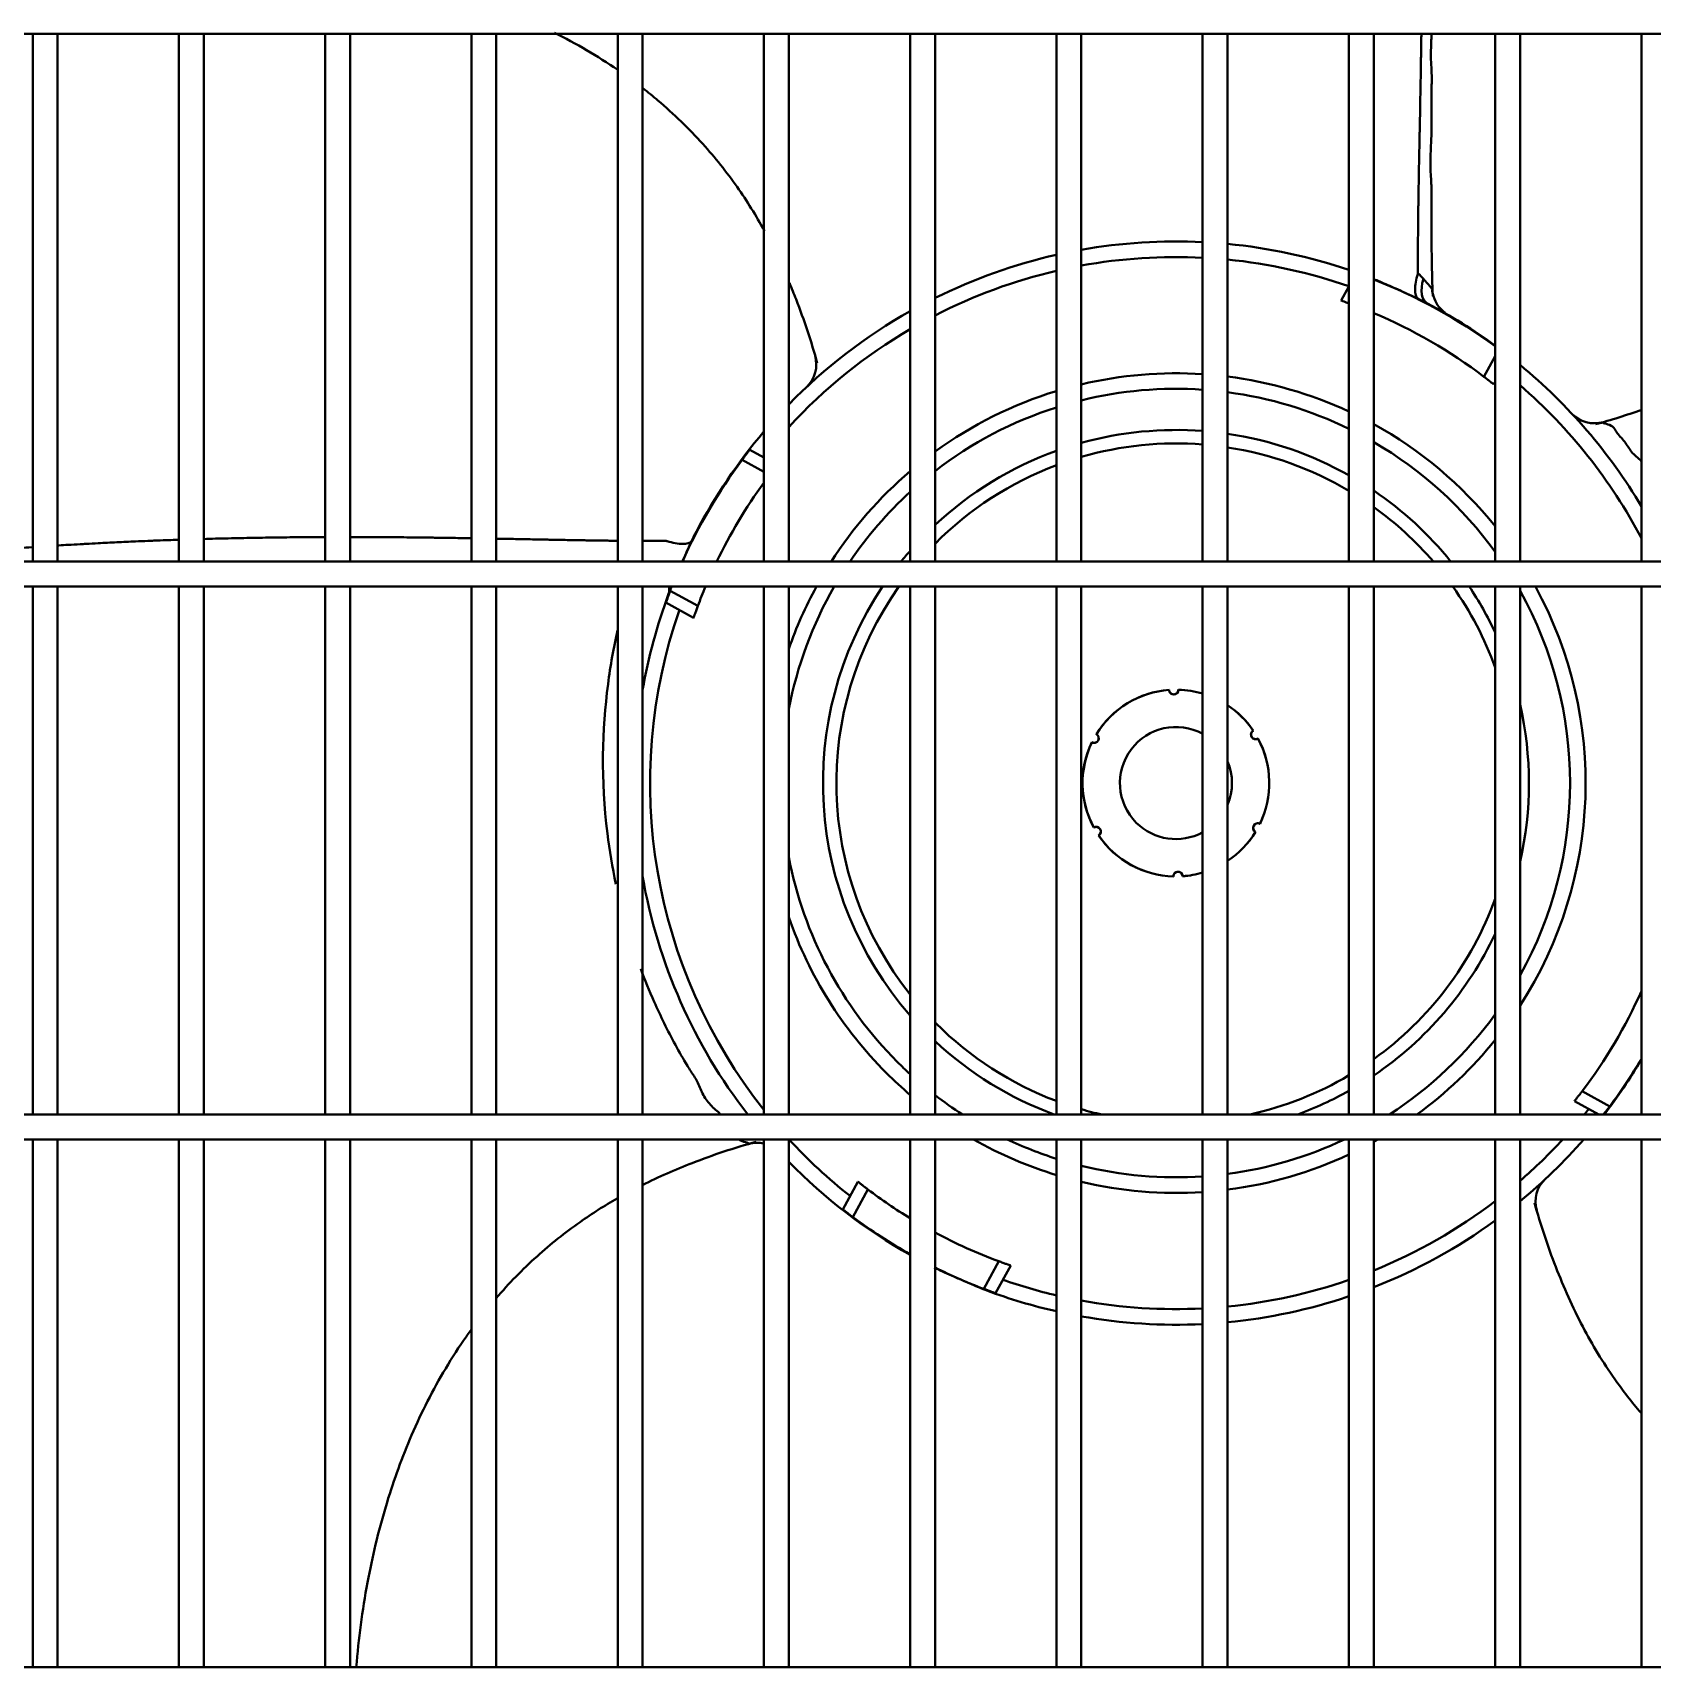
# Model space of a CAD drawing. Extents: x 58467 to 79089, y -33726 to -17391.
# Drawn here: x 78446.81 to 78472.83, y -19302 to -19275.75 of the extents above; entities that cross this region are included whole.
import ezdxf

# ---------------------------------------------------------------- set-up
doc = ezdxf.new("R2010")
doc.units = 0
doc.header["$LTSCALE"] = 100
doc.layers.add('+ENTE-ST-DOSEME USTU KONDDRENAJ', color=110, linetype='DOSEMEUSTUKONDENSDRENAJ_LINE', lineweight=40)
doc.linetypes.add('DOSEMEUSTUKONDENSDRENAJ_LINE', pattern='A,300,-40,["CD",Standard,S=15,R=0,X=-35,Y=-7.5],0', length=340)

# ---------------------------------------------------------------- blocks, each defined once
blk = doc.blocks.new('2 KAT SOL')
at = {"color": 3}
for p, q in [((54065.854, -31976.849, -3.539), (54184.216, -31976.849, -3.539)), ((54137.4, -31976.85, -3.539), (54137.4, -31985.329, -3.539)), ((54137.8, -31985.329, -3.539), (54137.8, -31976.85, -3.539)), ((54139.75, -31976.85, -3.539), (54139.75, -31985.329, -3.539)), ((54140.15, -31985.329, -3.539), (54140.15, -31976.85, -3.539)), ((54142.1, -31976.85, -3.539), (54142.1, -31985.329, -3.539)), ((54142.5, -31985.329, -3.539), (54142.5, -31976.85, -3.539)), ((54144.449, -31976.85, -3.539), (54144.449, -31985.329, -3.539)), ((54144.849, -31985.329, -3.539), (54144.849, -31976.85, -3.539)), ((54146.799, -31976.85, -3.539), (54146.799, -31985.329, -3.539)), ((54147.199, -31985.329, -3.539), (54147.199, -31976.85, -3.539)), ((54149.149, -31976.85, -3.539), (54149.149, -31985.329, -3.539)), ((54149.548, -31985.329, -3.539), (54149.548, -31976.85, -3.539)), ((54151.498, -31976.85, -3.539), (54151.498, -31985.329, -3.539)), ((54151.898, -31985.329, -3.539), (54151.898, -31976.85, -3.539)), ((54153.848, -31976.85, -3.539), (54153.848, -31985.329, -3.539)), ((54154.248, -31985.329, -3.539), (54154.248, -31976.85, -3.539)), ((54156.197, -31976.85, -3.539), (54156.197, -31985.329, -3.539)), ((54156.597, -31985.329, -3.539), (54156.597, -31976.85, -3.539)), ((54158.547, -31976.85, -3.539), (54158.547, -31985.329, -3.539)), ((54158.947, -31985.329, -3.539), (54158.947, -31976.85, -3.539)), ((54160.897, -31976.85, -3.539), (54160.897, -31985.329, -3.539)), ((54161.297, -31985.329, -3.539), (54161.297, -31976.85, -3.539)), ((54163.246, -31976.85, -3.539), (54163.246, -31985.329, -3.539)), ((54146.794, -31980.46, -3.539), (54146.799, -31980.455, -3.539)), ((54158.422, -31981.135, -3.539), (54158.547, -31980.908, -3.539)), ((54160.717, -31982.358, -3.539), (54160.897, -31982.03, -3.539)), ((54149.833, -31982.525, -3.539), (54149.852, -31982.507, -3.539)), ((54160.897, -31982.445, -3.539), (54160.877, -31982.482, -3.539)), ((54162.135, -31982.957, -3.539), (54162.145, -31982.968, -3.539)), ((54148.921, -31983.531, -3.539), (54149.149, -31983.656, -3.539)), ((54149.149, -31983.884, -3.539), (54148.798, -31983.692, -3.539)), ((54146.799, -31984.412, -3.539), (54146.796, -31984.411, -3.539)), ((54146.799, -31984.412, -3.539), (54146.796, -31984.411, -3.539)), ((54184.216, -31985.328, -3.539), (54065.854, -31985.328, -3.539)), ((54065.854, -31985.728, -3.539), (54184.216, -31985.728, -3.539)), ((54137.4, -31985.729, -3.539), (54137.4, -31994.206, -3.539)), ((54137.8, -31994.206, -3.539), (54137.8, -31985.729, -3.539)), ((54139.75, -31985.729, -3.539), (54139.75, -31994.206, -3.539)), ((54140.15, -31994.206, -3.539), (54140.15, -31985.729, -3.539)), ((54142.1, -31985.729, -3.539), (54142.1, -31994.206, -3.539)), ((54142.5, -31994.206, -3.539), (54142.5, -31985.729, -3.539)), ((54144.449, -31985.729, -3.539), (54144.449, -31994.206, -3.539)), ((54144.849, -31994.206, -3.539), (54144.849, -31985.729, -3.539)), ((54146.799, -31985.729, -3.539), (54146.799, -31994.206, -3.539)), ((54147.199, -31994.206, -3.539), (54147.199, -31985.729, -3.539)), ((54147.644, -31985.796, -3.539), (54148.087, -31986.039, -3.539)), ((54149.149, -31985.729, -3.539), (54149.149, -31994.206, -3.539)), ((54149.548, -31994.206, -3.539), (54149.548, -31985.729, -3.539)), ((54151.498, -31985.729, -3.539), (54151.498, -31994.206, -3.539)), ((54151.898, -31994.206, -3.539), (54151.898, -31985.729, -3.539)), ((54153.848, -31985.729, -3.539), (54153.848, -31994.206, -3.539)), ((54154.248, -31994.206, -3.539), (54154.248, -31985.729, -3.539)), ((54156.197, -31985.729, -3.539), (54156.197, -31994.206, -3.539)), ((54156.597, -31994.206, -3.539), (54156.597, -31985.729, -3.539)), ((54158.547, -31985.729, -3.539), (54158.547, -31994.206, -3.539)), ((54158.947, -31994.206, -3.539), (54158.947, -31985.729, -3.539)), ((54160.897, -31985.729, -3.539), (54160.897, -31994.206, -3.539)), ((54161.297, -31994.206, -3.539), (54161.297, -31985.729, -3.539)), ((54163.246, -31985.729, -3.539), (54163.246, -31994.206, -3.539)), ((54148.019, -31986.23, -3.539), (54147.574, -31985.985, -3.539)), ((54162.294, -31993.833, -3.539), (54162.737, -31994.076, -3.539)), ((54162.56, -31994.207, -3.539), (54162.17, -31993.993, -3.539)), ((54184.216, -31994.207, -3.539), (54065.854, -31994.207, -3.539)), ((54065.854, -31994.607, -3.539), (54184.216, -31994.607, -3.539)), ((54137.4, -31994.606, -3.539), (54137.4, -32003.085, -3.539)), ((54137.8, -32003.085, -3.539), (54137.8, -31994.606, -3.539)), ((54139.75, -31994.606, -3.539), (54139.75, -32003.085, -3.539)), ((54140.15, -32003.085, -3.539), (54140.15, -31994.606, -3.539)), ((54142.1, -31994.606, -3.539), (54142.1, -32003.085, -3.539)), ((54142.5, -32003.085, -3.539), (54142.5, -31994.606, -3.539)), ((54144.449, -31994.606, -3.539), (54144.449, -32003.085, -3.539)), ((54144.849, -32003.085, -3.539), (54144.849, -31994.606, -3.539)), ((54146.799, -31994.606, -3.539), (54146.799, -32003.085, -3.539)), ((54147.199, -32003.085, -3.539), (54147.199, -31994.606, -3.539)), ((54149.149, -31994.606, -3.539), (54149.149, -32003.085, -3.539)), ((54149.548, -32003.085, -3.539), (54149.548, -31994.606, -3.539)), ((54151.498, -31994.606, -3.539), (54151.498, -32003.085, -3.539)), ((54151.898, -32003.085, -3.539), (54151.898, -31994.606, -3.539)), ((54153.848, -31994.606, -3.539), (54153.848, -32003.085, -3.539)), ((54154.248, -32003.085, -3.539), (54154.248, -31994.606, -3.539)), ((54156.197, -31994.606, -3.539), (54156.197, -32003.085, -3.539)), ((54156.597, -32003.085, -3.539), (54156.597, -31994.606, -3.539)), ((54158.547, -31994.606, -3.539), (54158.547, -32003.085, -3.539)), ((54158.947, -32003.085, -3.539), (54158.947, -31994.606, -3.539)), ((54160.897, -31994.606, -3.539), (54160.897, -32003.085, -3.539)), ((54161.297, -32003.085, -3.539), (54161.297, -31994.606, -3.539)), ((54163.246, -31994.606, -3.539), (54163.246, -32003.085, -3.539)), ((54150.415, -31995.731, -3.539), (54150.659, -31995.286, -3.539)), ((54150.819, -31995.41, -3.539), (54150.576, -31995.854, -3.539)), ((54161.703, -31995.243, -3.539), (54161.684, -31995.261, -3.539)), ((54151.399, -31996.406, -3.539), (54151.398, -31996.405, -3.539)), ((54152.679, -31997.008, -3.539), (54152.923, -31996.565, -3.539)), ((54153.113, -31996.633, -3.539), (54152.869, -31997.077, -3.539)), ((54184.216, -32003.085, -3.539), (54065.854, -32003.085, -3.539))]:
    blk.add_line(p, q, dxfattribs=at)
at = {"color": 3, "extrusion": (0, 0, -1)}
for centre, radius, start, end in [((-54155.768, -31988.884, 3.539), 8.699, 79.9351, 92.8298), ((-54155.768, -31988.884, 3.539), 8.699, 63.5863, 77.2478), ((-54155.768, -31988.884, 3.539), 8.699, 95.4718, 108.6329), ((-54155.768, -31988.884, 3.539), 8.699, 117.6697, 126.1312), ((-54155.768, -31988.884, 3.539), 8.699, 44.3587, 60.6054), ((-54155.768, -31988.884, 3.539), 8.191, 112.8394, 127.1733), ((-54155.768, -31988.884, 3.539), 6.582, 76.6463, 93.7406), ((-54155.768, -31988.884, 3.539), 8.699, 129.4651, 149.2876), ((-54155.768, -31988.884, 3.539), 6.582, 97.2394, 114.975), ((-54155.768, -31988.884, 3.539), 6.582, 53.9887, 73.035), ((-54155.768, -31988.884, 3.539), 8.699, 27.6697, 40.4519), ((-54155.768, -31988.884, 3.539), 5.671, 74.4525, 94.3425), ((-54155.768, -31988.884, 3.539), 5.671, 98.4094, 119.34), ((-54155.768, -31988.884, 3.539), 6.582, 118.8787, 141.1875), ((-54155.768, -31988.884, 3.539), 5.671, 46.9687, 70.2112), ((-54155.768, -31988.884, 3.539), 8.191, 25.7297, 36.0841), ((-54155.768, -31988.884, 3.539), 6.582, 32.6925, 49.5563), ((-54155.768, -31988.884, 3.539), 5.671, 124.0931, 141.1706), ((-54155.768, -31988.884, 3.539), 5.671, 38.8237, 41.1581), ((-54155.768, -31988.884, 3.539), 8.699, 9.905, 20.4357), ((-54155.768, -31988.884, 3.539), 8.191, 20.3267, 22.6623), ((-54155.768, -31988.884, 3.539), 6.582, 19.1081, 28.6481), ((-54155.768, -31988.884, 3.539), 5.671, 318.8306, 33.8063), ((-54155.768, -31988.884, 3.539), 5.671, 146.1881, 154.7325), ((-54155.768, -31988.884, 3.539), 6.582, 151.3463, 212.8556), ((-54155.768, -31988.884, 3.539), 1.5, 31.5149, 85.7851), ((-54155.768, -31988.884, 3.539), 1.5, 31.6151, 85.8849), ((-54155.735, -31987.385, 3.539), 0.075, 180.1825, 357.3175), ((-54155.768, -31988.884, 3.539), 1.5, 91.5149, 106.647), ((-54155.768, -31988.884, 3.539), 1.5, 91.6151, 106.6471), ((-54155.768, -31988.884, 3.539), 1.5, 123.5817, 145.8849), ((-54155.768, -31988.884, 3.539), 1.5, 123.5818, 145.7851), ((-54155.768, -31988.884, 3.539), 5.671, 167.13, 192.8588), ((-54157.05, -31988.106, 3.539), 0.075, 240.1825, 57.3175), ((-54155.768, -31988.884, 3.539), 1.5, 331.5149, 25.7851), ((-54155.768, -31988.884, 3.539), 1.5, 331.6151, 25.8849), ((-54154.453, -31988.163, 3.539), 0.075, 120.1825, 297.3175), ((-54155.768, -31988.884, 3.539), 1.5, 151.5149, 205.7863), ((-54155.768, -31988.884, 3.539), 1.5, 151.6151, 205.8849), ((-54154.486, -31989.662, 3.539), 0.075, 60.1825, 237.3175), ((-54157.083, -31989.605, 3.539), 0.075, 300.1825, 117.3175), ((-54155.768, -31988.884, 3.539), 1.5, 271.6151, 325.8849), ((-54155.768, -31988.884, 3.539), 1.5, 271.5149, 325.7851), ((-54155.768, -31988.884, 3.539), 1.5, 211.5137, 236.4184), ((-54155.768, -31988.884, 3.539), 1.5, 211.6151, 236.419), ((-54155.768, -31988.884, 3.539), 8.699, 322.2719, 350.0942), ((-54155.801, -31990.383, 3.539), 0.075, 0.1825, 177.3175), ((-54155.768, -31988.884, 3.539), 1.5, 253.3536, 265.8849), ((-54155.768, -31988.884, 3.539), 1.5, 253.3536, 265.7851), ((-54155.768, -31988.884, 3.539), 6.582, 315, 340.8806), ((-54155.768, -31988.884, 3.539), 5.671, 205.2562, 235.8956), ((-54155.768, -31988.884, 3.539), 8.191, 204.0687, 217.1733), ((-54155.768, -31988.884, 3.539), 5.671, 290.1825, 313.02), ((-54155.768, -31988.884, 3.539), 6.582, 218.8013, 233.9606), ((-54155.768, -31988.884, 3.539), 6.582, 310.4325, 315), ((-54155.768, -31988.884, 3.539), 8.699, 210.7139, 217.7283), ((-54155.768, -31988.884, 3.539), 5.671, 240.6487, 249.8006), ((-54155.768, -31988.884, 3.539), 6.582, 286.9538, 299.5988), ((-54155.768, -31988.884, 3.539), 6.582, 240.3844, 241.11), ((-54155.768, -31988.884, 3.539), 8.699, 221.1398, 230.5364), ((-54155.768, -31988.884, 3.539), 6.582, 245.0137, 262.7494), ((-54155.768, -31988.884, 3.539), 8.699, 299.3961, 315.6416), ((-54155.768, -31988.884, 3.539), 8.191, 301.4183, 307.1733), ((-54155.768, -31988.884, 3.539), 6.582, 266.2481, 283.3425), ((-54155.768, -31988.884, 3.539), 8.699, 233.8703, 248.5638), ((-54155.768, -31988.884, 3.539), 8.191, 290.3267, 298.1938), ((-54155.768, -31988.884, 3.539), 8.699, 282.7514, 290.4357), ((-54155.768, -31988.884, 3.539), 8.699, 251.3663, 264.5273), ((-54155.768, -31988.884, 3.539), 8.699, 267.1681, 280.0628)]:
    blk.add_arc(centre, radius, start, end, dxfattribs=at)
at = {"color": 3}
for radius, start, end in [(8.449, 87.0854, 100.3653), (8.449, 103.1359, 117.2591), (8.449, 70.7868, 84.3659), (8.691, 53.8334, 68.5429), (8.449, 120.3544, 137.4022), (6.332, 86.1131, 103.8938), (8.449, 27.7268, 49.1255), (6.332, 63.9675, 82.4738), (6.332, 107.6513, 127.6706), (5.455, 85.4831, 106.1831), (5.455, 59.3719, 81.2531), (6.332, 35.91, 59.8669), (8.691, 143.3149, 155.8496), (5.455, 110.61, 135.1912), (6.332, 132.4013, 145.8394), (5.455, 40.6856, 54.3544), (6.332, 150.1088, 169.1663), (5.455, 144.6525, 218.4862), (5.455, 19.9069, 35.3531), (6.332, 330.8231, 29.1769), (8.449, 160.7868, 218.4201), (0.9, 61.4868, 225), (0.9, 337.2019, 22.7981), (0.9, 225, 298.513), (6.332, 190.8338, 225), (5.455, 305.6456, 340.0931), (5.455, 225, 249.39), (6.332, 302.7938, 324.09), (8.691, 323.3149, 329.3716), (6.332, 225, 227.5988), (5.455, 282.6281, 300.6282), (6.332, 232.3294, 237.2006), (5.455, 253.8169, 257.3662), (8.449, 320.9474, 321.7132), (8.449, 222.6368, 231.7132), (6.332, 244.6538, 252.3488), (6.332, 277.5263, 295.3407), (8.449, 310.8737, 317.3624), (6.332, 256.1063, 273.8869), (8.449, 292.1036, 307.3772), (8.691, 233.3149, 240.576), (8.691, 243.5604, 249.1851), (8.449, 250.7868, 256.8654), (8.449, 275.6354, 289.2045), (8.449, 259.636, 272.9158)]:
    blk.add_arc((54155.768, -31988.884, -3.539), radius, start, end, dxfattribs=at)
at = {"color": 3, "extrusion": (5.89787e-06, 5.50525e-06, 1)}
blk.add_arc((54149.49, -31982.16, -3.398), 0.5, 313.0877, 16.4735, dxfattribs=at)
at = {"color": 3, "extrusion": (5.03151e-06, -5.39034e-06, 1)}
blk.add_arc((54162.491, -31982.606, -3.096), 0.5, 223.0877, 286.4677, dxfattribs=at)
at = {"color": 3, "extrusion": (-5.25028e-06, 5.62471e-06, 1)}
blk.add_arc((54149.044, -31995.161, -4.002), 0.5, 77.9694, 106.4725, dxfattribs=at)
at = {"color": 3, "extrusion": (-6.04419e-06, -5.64183e-06, 1)}
blk.add_arc((54162.045, -31995.607, -3.684), 0.5, 133.0877, 196.4734, dxfattribs=at)
at = {"color": 3}
for centre, major_axis, ratio, start_param, end_param in [((54160.039, -31980.737, -3.539), (0.232, 0.443), 0.512974, 1.938544, 3.141593), ((54147.148, -31985.672, -3.539), (0.468, -0.175), 0.588101, 0, 0.392495)]:
    blk.add_ellipse(centre, major_axis=major_axis, ratio=ratio, start_param=start_param, end_param=end_param, dxfattribs=at)
for points, knots in [([(54145.782, -31976.832, -3.539), (54145.958, -31976.92, -3.539), (54146.303, -31977.107, -3.539), (54146.636, -31977.317, -3.539), (54146.799, -31977.429, -3.539)], [0, 0, 0, 0, 0.500416, 1, 1, 1, 1]), ([(54159.657, -31980.696, -3.539), (54159.657, -31980.68, -3.539), (54159.657, -31980.639, -3.539), (54159.656, -31980.554, -3.539), (54159.656, -31980.462, -3.539), (54159.656, -31980.368, -3.539), (54159.656, -31980.285, -3.539), (54159.656, -31980.203, -3.539), (54159.657, -31980.108, -3.539), (54159.658, -31980.007, -3.539), (54159.659, -31979.896, -3.539), (54159.66, -31979.797, -3.539), (54159.661, -31979.69, -3.539), (54159.663, -31979.591, -3.539), (54159.665, -31979.49, -3.539), (54159.666, -31979.375, -3.539), (54159.668, -31979.273, -3.539), (54159.67, -31979.156, -3.539), (54159.672, -31979.038, -3.539), (54159.674, -31978.919, -3.539), (54159.676, -31978.814, -3.539), (54159.679, -31978.706, -3.539), (54159.681, -31978.583, -3.539), (54159.683, -31978.456, -3.539), (54159.686, -31978.33, -3.539), (54159.689, -31978.204, -3.539), (54159.691, -31978.079, -3.539), (54159.693, -31977.954, -3.539), (54159.695, -31977.83, -3.539), (54159.698, -31977.705, -3.539), (54159.7, -31977.58, -3.539), (54159.702, -31977.454, -3.539), (54159.704, -31977.327, -3.539), (54159.706, -31977.184, -3.539), (54159.708, -31977.055, -3.539), (54159.71, -31976.932, -3.539), (54159.711, -31976.874, -3.539), (54159.711, -31976.849, -3.539)], [0, 0, 0, 0, 0.014596, 0.03792, 0.072906, 0.09623, 0.119554, 0.142878, 0.166202, 0.201188, 0.224512, 0.259498, 0.282822, 0.306146, 0.341132, 0.364456, 0.399442, 0.422766, 0.457752, 0.492738, 0.516062, 0.539386, 0.574372, 0.609358, 0.632682, 0.667668, 0.702654, 0.725978, 0.760964, 0.79595, 0.819274, 0.85426, 0.889246, 0.91257, 0.959218, 0.982542, 1, 1, 1, 1]), ([(54159.894, -31981.063, -3.539), (54159.887, -31980.867, -3.539), (54159.876, -31980.471, -3.539), (54159.873, -31980.049, -3.539), (54159.872, -31979.763, -3.539), (54159.873, -31979.641, -3.539), (54159.871, -31979.509, -3.539), (54159.874, -31979.401, -3.539), (54159.873, -31979.3, -3.539), (54159.866, -31979.138, -3.539), (54159.849, -31978.954, -3.539), (54159.865, -31978.673, -3.539), (54159.881, -31978.288, -3.539), (54159.87, -31977.978, -3.539), (54159.875, -31977.732, -3.539), (54159.878, -31977.606, -3.539), (54159.876, -31977.424, -3.539), (54159.858, -31977.228, -3.539), (54159.87, -31976.994, -3.539), (54159.873, -31976.882, -3.539), (54159.874, -31976.848, -3.539)], [0, 0, 0, 0, 0.133514, 0.270433, 0.286934, 0.326862, 0.357504, 0.38702, 0.40567, 0.425383, 0.498549, 0.559198, 0.624297, 0.752478, 0.802637, 0.822176, 0.83997, 0.924593, 0.976886, 1, 1, 1, 1]), ([(54147.204, -31977.725, -3.539), (54147.286, -31977.788, -3.539), (54147.625, -31978.064, -3.539), (54148.153, -31978.574, -3.539), (54148.719, -31979.283, -3.539), (54149.022, -31979.77, -3.539), (54149.156, -31980.012, -3.539)], [0, 0, 0, 0, 0.103677, 0.436935, 0.728671, 1, 1, 1, 1]), ([(54159.654, -31980.709, -3.539), (54159.625, -31980.8, -3.539), (54159.61, -31980.886, -3.539), (54159.609, -31981.025, -3.539), (54159.625, -31981.077, -3.539), (54159.653, -31981.103, -3.539)], [0, 0, 0, 0, 0.5, 0.5, 1, 1, 1, 1]), ([(54159.657, -31980.696, -3.539), (54159.657, -31980.696, -3.539), (54159.657, -31980.696, -3.539), (54159.688, -31980.725, -3.539), (54159.717, -31980.755, -3.539), (54159.744, -31980.785, -3.539)], [0, 0, 0, 0, 0.000046, 0.000046, 1, 1, 1, 1]), ([(54149.559, -31980.85, -3.539), (54149.595, -31980.937, -3.539), (54149.765, -31981.359, -3.539), (54149.91, -31981.791, -3.539), (54150.006, -31982.142, -3.539)], [0, 0, 0, 0, 0.208433, 1, 1, 1, 1]), ([(54159.653, -31981.103, -3.539), (54159.633, -31981.094, -3.539), (54159.613, -31981.084, -3.539), (54159.496, -31981.03, -3.539), (54159.399, -31980.986, -3.539), (54159.215, -31980.905, -3.539), (54159.129, -31980.867, -3.539), (54159.011, -31980.816, -3.539), (54158.979, -31980.802, -3.539), (54158.947, -31980.789, -3.539)], [0, 0, 0, 0, 0.087898, 0.087898, 0.500484, 0.500484, 0.864594, 0.864594, 1, 1, 1, 1]), ([(54159.744, -31980.785, -3.539), (54159.791, -31980.837, -3.539), (54159.835, -31980.888, -3.539), (54159.878, -31980.944, -3.539), (54159.888, -31980.954, -3.539), (54159.89, -31980.951, -3.539)], [0, 0, 0, 0, 0.677972, 0.677972, 1, 1, 1, 1]), ([(54160.09, -31981.325, -3.539), (54160.054, -31981.3, -3.539), (54159.983, -31981.238, -3.539), (54159.915, -31981.105, -3.539), (54159.88, -31980.997, -3.539), (54159.889, -31980.941, -3.539), (54159.889, -31980.94, -3.539)], [0, 0, 0, 0, 0.282713, 0.623797, 0.98945, 1, 1, 1, 1]), ([(54158.547, -31981.179, -3.539), (54158.528, -31981.172, -3.539), (54158.509, -31981.166, -3.539), (54158.476, -31981.154, -3.539), (54158.462, -31981.149, -3.539), (54158.439, -31981.141, -3.539), (54158.431, -31981.138, -3.539), (54158.424, -31981.136, -3.539), (54158.422, -31981.135, -3.539), (54158.422, -31981.135, -3.539)], [0, 0, 0, 0, 0.272273, 0.272273, 0.55574, 0.55574, 0.835863, 0.835863, 1, 1, 1, 1]), ([(54160.877, -31982.482, -3.539), (54160.877, -31982.482, -3.539), (54160.874, -31982.479, -3.539), (54160.862, -31982.47, -3.539), (54160.854, -31982.463, -3.539), (54160.832, -31982.446, -3.539), (54160.818, -31982.436, -3.539), (54160.788, -31982.412, -3.539), (54160.772, -31982.399, -3.539), (54160.742, -31982.377, -3.539), (54160.729, -31982.367, -3.539), (54160.717, -31982.358, -3.539)], [0, 0, 0, 0, 0.211356, 0.211356, 0.422617, 0.422617, 0.635365, 0.635365, 0.851032, 0.851032, 1, 1, 1, 1]), ([(54162.627, -31983.092, -3.539), (54162.627, -31983.095, -3.539), (54162.631, -31983.098, -3.539), (54162.65, -31983.106, -3.539), (54162.667, -31983.11, -3.539), (54162.717, -31983.125, -3.539), (54162.752, -31983.137, -3.539), (54162.812, -31983.18, -3.539), (54162.826, -31983.213, -3.539), (54162.864, -31983.269, -3.539), (54162.885, -31983.295, -3.539), (54162.953, -31983.372, -3.539), (54162.995, -31983.427, -3.539), (54163.052, -31983.509, -3.539), (54163.068, -31983.538, -3.539), (54163.108, -31983.591, -3.539), (54163.134, -31983.614, -3.539), (54163.191, -31983.661, -3.539), (54163.219, -31983.687, -3.539), (54163.245, -31983.714, -3.539)], [0, 0, 0, 0, 0.041274, 0.041274, 0.097669, 0.097669, 0.210461, 0.210461, 0.323252, 0.323252, 0.436043, 0.436043, 0.661626, 0.661626, 0.774417, 0.774417, 0.887208, 0.887208, 1, 1, 1, 1]), ([(54148.798, -31983.692, -3.539), (54148.812, -31983.673, -3.539), (54148.826, -31983.655, -3.539), (54148.852, -31983.621, -3.539), (54148.864, -31983.604, -3.539), (54148.886, -31983.576, -3.539), (54148.895, -31983.564, -3.539), (54148.91, -31983.545, -3.539), (54148.915, -31983.538, -3.539), (54148.92, -31983.532, -3.539), (54148.921, -31983.531, -3.539), (54148.921, -31983.531, -3.539)], [0, 0, 0, 0, 0.217793, 0.217793, 0.435623, 0.435623, 0.652794, 0.652794, 0.867695, 0.867695, 1, 1, 1, 1]), ([(54137.401, -31985.094, -3.539), (54137.396, -31985.094, -3.539), (54137.327, -31985.099, -3.539), (54137.207, -31985.107, -3.539), (54137.043, -31985.119, -3.539), (54136.897, -31985.13, -3.539), (54136.752, -31985.141, -3.539), (54136.593, -31985.153, -3.539), (54136.435, -31985.166, -3.539), (54136.278, -31985.179, -3.539), (54136.12, -31985.193, -3.539), (54135.979, -31985.205, -3.539), (54135.822, -31985.22, -3.539), (54135.68, -31985.233, -3.539), (54135.545, -31985.246, -3.539), (54135.473, -31985.253, -3.539), (54135.449, -31985.255, -3.539)], [0, 0, 0, 0, 0.007103, 0.105116, 0.178625, 0.252135, 0.325644, 0.399153, 0.497166, 0.570676, 0.644185, 0.742198, 0.791204, 0.889217, 0.962726, 1, 1, 1, 1]), ([(54139.753, -31984.976, -3.539), (54139.733, -31984.977, -3.539), (54139.664, -31984.979, -3.539), (54139.53, -31984.984, -3.539), (54139.382, -31984.989, -3.539), (54139.218, -31984.996, -3.539), (54139.07, -31985.002, -3.539), (54138.904, -31985.009, -3.539), (54138.753, -31985.016, -3.539), (54138.603, -31985.024, -3.539), (54138.437, -31985.032, -3.539), (54138.291, -31985.04, -3.539), (54138.129, -31985.049, -3.539), (54137.984, -31985.057, -3.539), (54137.864, -31985.064, -3.539), (54137.809, -31985.068, -3.539), (54137.802, -31985.068, -3.539)], [0, 0, 0, 0, 0.030761, 0.106414, 0.207284, 0.257719, 0.358589, 0.434241, 0.509893, 0.585546, 0.661198, 0.762068, 0.812503, 0.913373, 0.989026, 1, 1, 1, 1]), ([(54142.098, -31984.933, -3.539), (54142.043, -31984.933, -3.539), (54141.954, -31984.934, -3.539), (54141.798, -31984.935, -3.539), (54141.665, -31984.936, -3.539), (54141.501, -31984.937, -3.539), (54141.369, -31984.939, -3.539), (54141.205, -31984.941, -3.539), (54141.074, -31984.943, -3.539), (54140.909, -31984.946, -3.539), (54140.777, -31984.949, -3.539), (54140.61, -31984.952, -3.539), (54140.475, -31984.955, -3.539), (54140.307, -31984.959, -3.539), (54140.208, -31984.962, -3.539), (54140.143, -31984.964, -3.539)], [0, 0, 0, 0, 0.083725, 0.134792, 0.236924, 0.28799, 0.390123, 0.441189, 0.543321, 0.594388, 0.69652, 0.747586, 0.849719, 0.900785, 1, 1, 1, 1]), ([(54144.448, -31984.951, -3.539), (54144.411, -31984.951, -3.539), (54144.327, -31984.949, -3.539), (54144.211, -31984.948, -3.539), (54144.068, -31984.946, -3.539), (54143.939, -31984.944, -3.539), (54143.791, -31984.942, -3.539), (54143.658, -31984.94, -3.539), (54143.526, -31984.939, -3.539), (54143.378, -31984.937, -3.539), (54143.248, -31984.936, -3.539), (54143.102, -31984.935, -3.539), (54142.973, -31984.934, -3.539), (54142.827, -31984.933, -3.539), (54142.681, -31984.933, -3.539), (54142.571, -31984.933, -3.539), (54142.511, -31984.933, -3.539), (54142.499, -31984.933, -3.539)], [0, 0, 0, 0, 0.058456, 0.133376, 0.183323, 0.283216, 0.333162, 0.408082, 0.483002, 0.532949, 0.632842, 0.682788, 0.757708, 0.832628, 0.907548, 0.982468, 1, 1, 1, 1]), ([(54146.799, -31984.993, -3.539), (54146.797, -31984.993, -3.539), (54146.753, -31984.992, -3.539), (54146.681, -31984.991, -3.539), (54146.574, -31984.99, -3.539), (54146.475, -31984.989, -3.539), (54146.374, -31984.987, -3.539), (54146.258, -31984.985, -3.539), (54146.156, -31984.984, -3.539), (54146.04, -31984.982, -3.539), (54145.922, -31984.979, -3.539), (54145.803, -31984.977, -3.539), (54145.698, -31984.975, -3.539), (54145.59, -31984.973, -3.539), (54145.467, -31984.971, -3.539), (54145.339, -31984.968, -3.539), (54145.214, -31984.966, -3.539), (54145.088, -31984.963, -3.539), (54144.963, -31984.961, -3.539), (54144.884, -31984.959, -3.539), (54144.851, -31984.959, -3.539), (54144.85, -31984.959, -3.539)], [0, 0, 0, 0, 0.002758, 0.072208, 0.118509, 0.164809, 0.234259, 0.28056, 0.35001, 0.396311, 0.465761, 0.535212, 0.581512, 0.627812, 0.697263, 0.766713, 0.813014, 0.882464, 0.951915, 0.998215, 1, 1, 1, 1]), ([(54147.58, -31984.995, -3.539), (54147.564, -31984.995, -3.539), (54147.523, -31984.995, -3.539), (54147.438, -31984.996, -3.539), (54147.346, -31984.996, -3.539), (54147.262, -31984.996, -3.539), (54147.217, -31984.996, -3.539), (54147.199, -31984.996, -3.539)], [0, 0, 0, 0, 0.131384, 0.341336, 0.656263, 0.866214, 1, 1, 1, 1]), ([(54147.593, -31984.997, -3.539), (54147.684, -31985.026, -3.539), (54147.77, -31985.042, -3.539), (54147.909, -31985.042, -3.539), (54147.961, -31985.027, -3.539), (54147.987, -31984.999, -3.539)], [0, 0, 0, 0, 0.5, 0.5, 1, 1, 1, 1]), ([(54147.987, -31984.999, -3.539), (54147.977, -31985.019, -3.539), (54147.968, -31985.039, -3.539), (54147.917, -31985.148, -3.539), (54147.877, -31985.238, -3.539), (54147.837, -31985.328, -3.539)], [0, 0, 0, 0, 0.187509, 0.187509, 1, 1, 1, 1]), ([(54147.574, -31985.985, -3.539), (54147.574, -31985.985, -3.539), (54147.576, -31985.982, -3.539), (54147.581, -31985.968, -3.539), (54147.584, -31985.958, -3.539), (54147.594, -31985.931, -3.539), (54147.599, -31985.915, -3.539), (54147.612, -31985.88, -3.539), (54147.62, -31985.86, -3.539), (54147.633, -31985.825, -3.539), (54147.638, -31985.81, -3.539), (54147.644, -31985.796, -3.539)], [0, 0, 0, 0, 0.211758, 0.211758, 0.423432, 0.423432, 0.636431, 0.636431, 0.852021, 0.852021, 1, 1, 1, 1]), ([(54148.087, -31986.039, -3.539), (54148.079, -31986.06, -3.539), (54148.071, -31986.082, -3.539), (54148.057, -31986.123, -3.539), (54148.05, -31986.142, -3.539), (54148.038, -31986.175, -3.539), (54148.033, -31986.19, -3.539), (54148.025, -31986.213, -3.539), (54148.022, -31986.221, -3.539), (54148.02, -31986.228, -3.539), (54148.019, -31986.23, -3.539), (54148.019, -31986.229, -3.539)], [0, 0, 0, 0, 0.21816, 0.21816, 0.436362, 0.436362, 0.653817, 0.653817, 0.868707, 0.868707, 1, 1, 1, 1]), ([(54146.771, -31990.508, -3.539), (54146.712, -31990.233, -3.539), (54146.667, -31989.962, -3.539), (54146.526, -31988.832, -3.539), (54146.549, -31988.021, -3.539), (54146.683, -31986.993, -3.539), (54146.734, -31986.706, -3.539), (54146.796, -31986.435, -3.539)], [0, 0, 0, 0, 0.178319, 0.178319, 0.758219, 0.758219, 1, 1, 1, 1]), ([(54155.657, -31987.386, -3.539), (54155.658, -31987.405, -3.539), (54155.676, -31987.446, -3.539), (54155.725, -31987.464, -3.539), (54155.763, -31987.455, -3.539), (54155.788, -31987.438, -3.539), (54155.804, -31987.412, -3.539), (54155.808, -31987.392, -3.539), (54155.807, -31987.383, -3.539)], [0, 0, 0, 0, 0.25, 0.5, 0.625, 0.75, 0.875, 1, 1, 1, 1]), ([(54157.01, -31988.04, -3.539), (54156.994, -31988.049, -3.539), (54156.967, -31988.085, -3.539), (54156.976, -31988.136, -3.539), (54157.003, -31988.165, -3.539), (54157.03, -31988.178, -3.539), (54157.061, -31988.179, -3.539), (54157.08, -31988.173, -3.539), (54157.088, -31988.168, -3.539)], [0, 0, 0, 0, 0.25, 0.5, 0.625, 0.75, 0.875, 1, 1, 1, 1]), ([(54157.12, -31989.537, -3.539), (54157.103, -31989.528, -3.539), (54157.059, -31989.523, -3.539), (54157.019, -31989.557, -3.539), (54157.008, -31989.594, -3.539), (54157.01, -31989.624, -3.539), (54157.025, -31989.651, -3.539), (54157.04, -31989.664, -3.539), (54157.048, -31989.669, -3.539)], [0, 0, 0, 0, 0.25, 0.5, 0.625, 0.75, 0.875, 1, 1, 1, 1]), ([(54148.445, -31994.2, -3.539), (54148.426, -31994.175, -3.539), (54148.4, -31994.153, -3.539), (54148.315, -31994.083, -3.539), (54148.262, -31994.028, -3.539), (54148.177, -31993.905, -3.539), (54148.145, -31993.836, -3.539), (54148.093, -31993.706, -3.539), (54148.062, -31993.649, -3.539), (54147.993, -31993.538, -3.539), (54147.954, -31993.484, -3.539), (54147.851, -31993.314, -3.539), (54147.788, -31993.2, -3.539), (54147.601, -31992.858, -3.539), (54147.488, -31992.628, -3.539), (54147.308, -31992.222, -3.539), (54147.235, -31992.045, -3.539), (54147.169, -31991.868, -3.539)], [0, 0, 0, 0, 0.035525, 0.035525, 0.109228, 0.109228, 0.18293, 0.18293, 0.256633, 0.256633, 0.330336, 0.330336, 0.477742, 0.477742, 0.772553, 0.772553, 1, 1, 1, 1]), ([(54162.17, -31993.993, -3.539), (54162.17, -31993.993, -3.539), (54162.172, -31993.99, -3.539), (54162.181, -31993.978, -3.539), (54162.188, -31993.97, -3.539), (54162.205, -31993.948, -3.539), (54162.216, -31993.934, -3.539), (54162.239, -31993.905, -3.539), (54162.252, -31993.888, -3.539), (54162.275, -31993.858, -3.539), (54162.285, -31993.845, -3.539), (54162.294, -31993.833, -3.539)], [0, 0, 0, 0, 0.211356, 0.211356, 0.422617, 0.422617, 0.635365, 0.635365, 0.851032, 0.851032, 1, 1, 1, 1]), ([(54162.737, -31994.076, -3.539), (54162.724, -31994.094, -3.539), (54162.71, -31994.113, -3.539), (54162.684, -31994.147, -3.539), (54162.671, -31994.163, -3.539), (54162.652, -31994.189, -3.539), (54162.644, -31994.199, -3.539), (54162.637, -31994.208, -3.539)], [0, 0, 0, 0, 0.355398, 0.355398, 0.710856, 0.710856, 1, 1, 1, 1]), ([(54148.909, -31994.675, -3.539), (54148.908, -31994.673, -3.539), (54148.905, -31994.67, -3.539), (54148.885, -31994.662, -3.539), (54148.868, -31994.657, -3.539), (54148.818, -31994.643, -3.539), (54148.783, -31994.63, -3.539), (54148.752, -31994.608, -3.539), (54148.751, -31994.608, -3.539), (54148.751, -31994.607, -3.539)], [0, 0, 0, 0, 0.194513, 0.194513, 0.457401, 0.457401, 0.983178, 0.983178, 1, 1, 1, 1]), ([(54147.195, -31995.34, -3.539), (54147.456, -31995.209, -3.539), (54148.055, -31994.949, -3.539), (54148.675, -31994.742, -3.539), (54149.025, -31994.645, -3.539)], [0, 0, 0, 0, 0.448668, 1, 1, 1, 1]), ([(54150.659, -31995.286, -3.539), (54150.659, -31995.286, -3.539), (54150.662, -31995.288, -3.539), (54150.673, -31995.298, -3.539), (54150.682, -31995.304, -3.539), (54150.704, -31995.322, -3.539), (54150.717, -31995.332, -3.539), (54150.747, -31995.355, -3.539), (54150.764, -31995.369, -3.539), (54150.794, -31995.391, -3.539), (54150.806, -31995.401, -3.539), (54150.819, -31995.41, -3.539)], [0, 0, 0, 0, 0.211356, 0.211356, 0.422617, 0.422617, 0.635365, 0.635365, 0.851032, 0.851032, 1, 1, 1, 1]), ([(54144.846, -31997.158, -3.539), (54145.05, -31996.921, -3.539), (54145.474, -31996.486, -3.539), (54146.136, -31995.958, -3.539), (54146.586, -31995.672, -3.539), (54146.792, -31995.555, -3.539)], [0, 0, 0, 0, 0.373378, 0.722391, 1, 1, 1, 1]), ([(54163.24, -31999.001, -3.539), (54163.091, -31998.827, -3.539), (54162.749, -31998.386, -3.539), (54162.276, -31997.608, -3.539), (54161.852, -31996.653, -3.539), (54161.626, -31995.977, -3.539), (54161.529, -31995.626, -3.539)], [0, 0, 0, 0, 0.182173, 0.442327, 0.718068, 1, 1, 1, 1]), ([(54150.576, -31995.854, -3.539), (54150.557, -31995.84, -3.539), (54150.539, -31995.826, -3.539), (54150.505, -31995.8, -3.539), (54150.488, -31995.788, -3.539), (54150.46, -31995.766, -3.539), (54150.448, -31995.756, -3.539), (54150.429, -31995.742, -3.539), (54150.422, -31995.736, -3.539), (54150.416, -31995.732, -3.539), (54150.415, -31995.731, -3.539), (54150.415, -31995.731, -3.539)], [0, 0, 0, 0, 0.217793, 0.217793, 0.435623, 0.435623, 0.652794, 0.652794, 0.867695, 0.867695, 1, 1, 1, 1]), ([(54151.882, -31996.665, -3.539), (54151.903, -31996.674, -3.539), (54151.923, -31996.684, -3.539), (54152.039, -31996.738, -3.539), (54152.137, -31996.782, -3.539), (54152.32, -31996.863, -3.539), (54152.407, -31996.901, -3.539), (54152.572, -31996.972, -3.539), (54152.652, -31997.006, -3.539), (54152.731, -31997.035, -3.539)], [0, 0, 0, 0, 0.07319, 0.07319, 0.416738, 0.416738, 0.719921, 0.719921, 1, 1, 1, 1]), ([(54152.923, -31996.565, -3.539), (54152.944, -31996.572, -3.539), (54152.966, -31996.58, -3.539), (54153.006, -31996.595, -3.539), (54153.026, -31996.602, -3.539), (54153.059, -31996.614, -3.539), (54153.074, -31996.619, -3.539), (54153.097, -31996.627, -3.539), (54153.105, -31996.63, -3.539), (54153.112, -31996.632, -3.539), (54153.113, -31996.633, -3.539), (54153.113, -31996.633, -3.539)], [0, 0, 0, 0, 0.21816, 0.21816, 0.436362, 0.436362, 0.653817, 0.653817, 0.868707, 0.868707, 1, 1, 1, 1]), ([(54152.869, -31997.077, -3.539), (54152.869, -31997.077, -3.539), (54152.866, -31997.076, -3.539), (54152.852, -31997.071, -3.539), (54152.841, -31997.067, -3.539), (54152.815, -31997.058, -3.539), (54152.799, -31997.052, -3.539), (54152.764, -31997.039, -3.539), (54152.744, -31997.032, -3.539), (54152.709, -31997.019, -3.539), (54152.694, -31997.013, -3.539), (54152.679, -31997.008, -3.539)], [0, 0, 0, 0, 0.211758, 0.211758, 0.423432, 0.423432, 0.636431, 0.636431, 0.852021, 0.852021, 1, 1, 1, 1]), ([(54142.599, -32003.085, -3.539), (54142.635, -32002.629, -3.539), (54142.75, -32001.762, -3.539), (54143.041, -32000.535, -3.539), (54143.443, -31999.403, -3.539), (54143.884, -31998.515, -3.539), (54144.245, -31997.946, -3.539), (54144.403, -31997.723, -3.539), (54144.443, -31997.668, -3.539)], [0, 0, 0, 0, 0.239591, 0.456522, 0.654829, 0.860679, 0.964908, 1, 1, 1, 1])]:
    blk.add_open_spline(points, degree=3, knots=knots, dxfattribs=at)
for points, degree in [([(54159.654, -31980.709, -3.539), (54159.656, -31980.705, -3.539), (54159.656, -31980.701, -3.539), (54159.656, -31980.696, -3.539)], 3), ([(54159.807, -31981.18, -3.539), (54159.757, -31981.154, -3.539), (54159.705, -31981.128, -3.539), (54159.653, -31981.103, -3.539)], 3), ([(54149.833, -31982.525, -3.539), (54149.827, -31982.529, -3.539), (54149.856, -31982.503, -3.539)], 2), ([(54162.127, -31982.949, -3.539), (54162.123, -31982.944, -3.539), (54162.149, -31982.973, -3.539)], 2), ([(54163.251, -31982.888, -3.539), (54163.008, -31982.975, -3.539), (54162.761, -31983.053, -3.539), (54162.51, -31983.122, -3.539)], 3), ([(54148.064, -31984.845, -3.539), (54148.037, -31984.895, -3.539), (54148.012, -31984.946, -3.539), (54147.987, -31984.999, -3.539)], 3), ([(54147.593, -31984.997, -3.539), (54147.589, -31984.996, -3.539), (54147.585, -31984.996, -3.539), (54147.58, -31984.996, -3.539)], 3), ([(54147.663, -31985.728, -3.539), (54147.647, -31985.768, -3.539), (54147.631, -31985.807, -3.539), (54147.617, -31985.847, -3.539)], 3), ([(54154.489, -31988.1, -3.539), (54154.515, -31988.115, -3.539), (54154.532, -31988.174, -3.539), (54154.503, -31988.228, -3.539), (54154.444, -31988.245, -3.539), (54154.417, -31988.232, -3.539)], 2), ([(54154.45, -31989.599, -3.539), (54154.476, -31989.584, -3.539), (54154.535, -31989.599, -3.539), (54154.567, -31989.651, -3.539), (54154.553, -31989.711, -3.539), (54154.528, -31989.727, -3.539)], 2), ([(54155.728, -31990.383, -3.539), (54155.728, -31990.353, -3.539), (54155.771, -31990.309, -3.539), (54155.832, -31990.308, -3.539), (54155.876, -31990.349, -3.539), (54155.878, -31990.38, -3.539)], 2), ([(54161.703, -31995.243, -3.539), (54161.708, -31995.239, -3.539), (54161.679, -31995.265, -3.539)], 2)]:
    blk.add_open_spline(points, degree=degree, dxfattribs=at)

msp = doc.modelspace()

# ---------------------------------------------------------------- block references
at = {"layer": '+ENTE-ST-DOSEME USTU KONDDRENAJ', "color": 3, "linetype": 'Continuous'}
msp.add_blockref('2 KAT SOL', (24309.411, 12701.082), dxfattribs=at)

doc.saveas('drawing.dxf')
